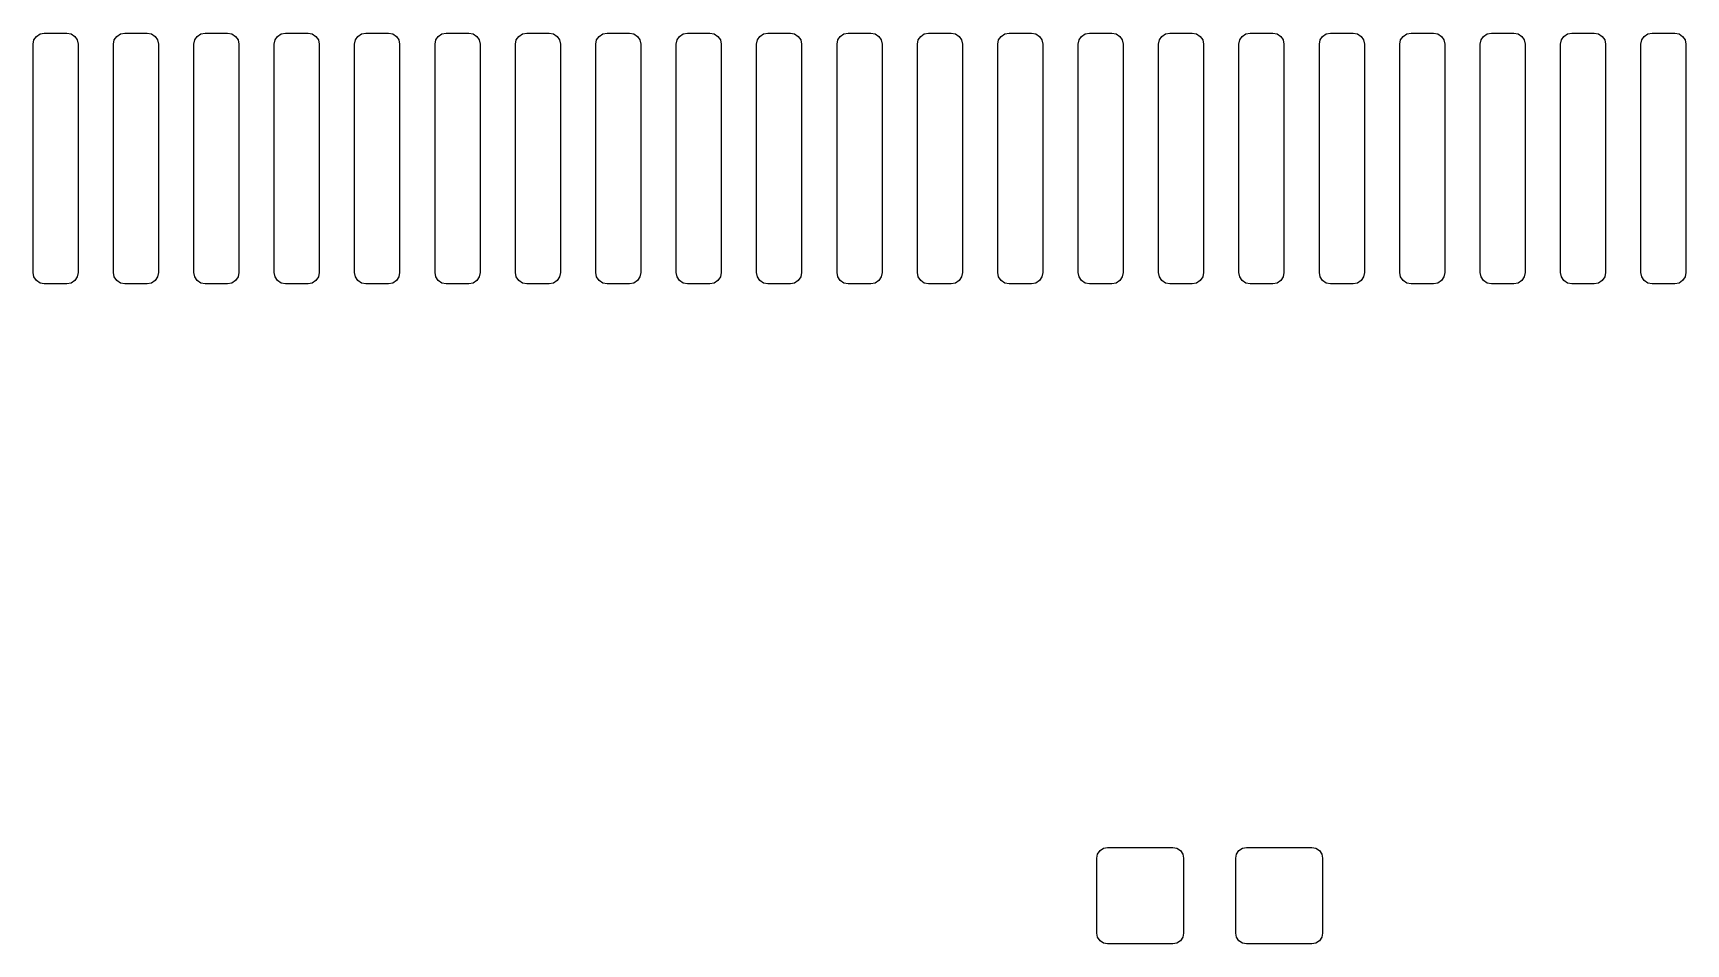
# Model space of a CAD drawing. Header units: inches. Extents: x 2.95 to 6.15, y -3.5 to -1.73.
# Drawn here: x 3.7697 to 4.1744, y -3.378 to -3.1549 of the extents above; entities that cross this region are included whole.
import ezdxf

# ---------------------------------------------------------------- set-up
doc = ezdxf.new("R2010")
doc.units = ezdxf.units.IN
doc.header["$MEASUREMENT"] = 0
doc.layers.add('F.Paste', color=253, linetype='CONTINUOUS', true_color=0xb4a09a)

msp = doc.modelspace()

# ---------------------------------------------------------------- linework, layer by layer
at = {"layer": 'F.Paste', "linetype": 'CONTINUOUS'}
for p, q in [((3.76969, -3.15768), (3.76989, -3.15662)), ((3.76989, -3.15662), (3.77049, -3.15573)), ((3.77049, -3.15573), (3.77139, -3.15513)), ((3.77139, -3.15513), (3.77244, -3.15492)), ((3.77244, -3.15492), (3.77795, -3.15492)), ((3.77795, -3.15492), (3.77901, -3.15513)), ((3.77901, -3.15513), (3.7799, -3.15573)), ((3.7799, -3.15573), (3.7805, -3.15662)), ((3.7805, -3.15662), (3.78071, -3.15768)), ((3.78937, -3.15768), (3.78958, -3.15662)), ((3.78958, -3.15662), (3.79018, -3.15573)), ((3.79018, -3.15573), (3.79107, -3.15513)), ((3.79107, -3.15513), (3.79213, -3.15492)), ((3.79213, -3.15492), (3.79764, -3.15492)), ((3.79764, -3.15492), (3.79869, -3.15513)), ((3.79869, -3.15513), (3.79959, -3.15573)), ((3.79959, -3.15573), (3.80018, -3.15662)), ((3.80018, -3.15662), (3.80039, -3.15768)), ((3.80906, -3.15768), (3.80926, -3.15662)), ((3.80926, -3.15662), (3.80986, -3.15573)), ((3.80986, -3.15573), (3.81076, -3.15513)), ((3.81076, -3.15513), (3.81181, -3.15492)), ((3.81181, -3.15492), (3.81732, -3.15492)), ((3.81732, -3.15492), (3.81838, -3.15513)), ((3.81838, -3.15513), (3.81927, -3.15573)), ((3.81927, -3.15573), (3.81987, -3.15662)), ((3.81987, -3.15662), (3.82008, -3.15768)), ((3.82874, -3.15768), (3.82895, -3.15662)), ((3.82895, -3.15662), (3.82955, -3.15573)), ((3.82955, -3.15573), (3.83044, -3.15513)), ((3.83044, -3.15513), (3.8315, -3.15492)), ((3.8315, -3.15492), (3.83701, -3.15492)), ((3.83701, -3.15492), (3.83806, -3.15513)), ((3.83806, -3.15513), (3.83896, -3.15573)), ((3.83896, -3.15573), (3.83955, -3.15662)), ((3.83955, -3.15662), (3.83976, -3.15768)), ((3.84843, -3.15768), (3.84863, -3.15662)), ((3.84863, -3.15662), (3.84923, -3.15573)), ((3.84923, -3.15573), (3.85013, -3.15513)), ((3.85013, -3.15513), (3.85118, -3.15492)), ((3.85118, -3.15492), (3.85669, -3.15492)), ((3.85669, -3.15492), (3.85775, -3.15513)), ((3.85775, -3.15513), (3.85864, -3.15573)), ((3.85864, -3.15573), (3.85924, -3.15662)), ((3.85924, -3.15662), (3.85945, -3.15768)), ((3.86811, -3.15768), (3.86832, -3.15662)), ((3.86832, -3.15662), (3.86892, -3.15573)), ((3.86892, -3.15573), (3.86981, -3.15513)), ((3.86981, -3.15513), (3.87087, -3.15492)), ((3.87087, -3.15492), (3.87638, -3.15492)), ((3.87638, -3.15492), (3.87743, -3.15513)), ((3.87743, -3.15513), (3.87833, -3.15573)), ((3.87833, -3.15573), (3.87892, -3.15662)), ((3.87892, -3.15662), (3.87913, -3.15768)), ((3.8878, -3.15768), (3.88801, -3.15662)), ((3.88801, -3.15662), (3.8886, -3.15573)), ((3.8886, -3.15573), (3.8895, -3.15513)), ((3.8895, -3.15513), (3.89055, -3.15492)), ((3.89055, -3.15492), (3.89606, -3.15492)), ((3.89606, -3.15492), (3.89712, -3.15513)), ((3.89712, -3.15513), (3.89801, -3.15573)), ((3.89801, -3.15573), (3.89861, -3.15662)), ((3.89861, -3.15662), (3.89882, -3.15768)), ((3.90748, -3.15768), (3.90769, -3.15662)), ((3.90769, -3.15662), (3.90829, -3.15573)), ((3.90829, -3.15573), (3.90918, -3.15513)), ((3.90918, -3.15513), (3.91024, -3.15492)), ((3.91024, -3.15492), (3.91575, -3.15492)), ((3.91575, -3.15492), (3.9168, -3.15513)), ((3.9168, -3.15513), (3.9177, -3.15573)), ((3.9177, -3.15573), (3.91829, -3.15662)), ((3.91829, -3.15662), (3.9185, -3.15768)), ((3.92717, -3.15768), (3.92738, -3.15662)), ((3.92738, -3.15662), (3.92797, -3.15573)), ((3.92797, -3.15573), (3.92887, -3.15513)), ((3.92887, -3.15513), (3.92992, -3.15492)), ((3.92992, -3.15492), (3.93543, -3.15492)), ((3.93543, -3.15492), (3.93649, -3.15513)), ((3.93649, -3.15513), (3.93738, -3.15573)), ((3.93738, -3.15573), (3.93798, -3.15662)), ((3.93798, -3.15662), (3.93819, -3.15768)), ((3.94685, -3.15768), (3.94706, -3.15662)), ((3.94706, -3.15662), (3.94766, -3.15573)), ((3.94766, -3.15573), (3.94855, -3.15513)), ((3.94855, -3.15513), (3.94961, -3.15492)), ((3.94961, -3.15492), (3.95512, -3.15492)), ((3.95512, -3.15492), (3.95617, -3.15513)), ((3.95617, -3.15513), (3.95707, -3.15573)), ((3.95707, -3.15573), (3.95766, -3.15662)), ((3.95766, -3.15662), (3.95787, -3.15768)), ((3.96654, -3.15768), (3.96675, -3.15662)), ((3.96675, -3.15662), (3.96734, -3.15573)), ((3.96734, -3.15573), (3.96824, -3.15513)), ((3.96824, -3.15513), (3.96929, -3.15492)), ((3.96929, -3.15492), (3.9748, -3.15492)), ((3.9748, -3.15492), (3.97586, -3.15513)), ((3.97586, -3.15513), (3.97675, -3.15573)), ((3.97675, -3.15573), (3.97735, -3.15662)), ((3.97735, -3.15662), (3.97756, -3.15768)), ((3.98622, -3.15768), (3.98643, -3.15662)), ((3.98643, -3.15662), (3.98703, -3.15573)), ((3.98703, -3.15573), (3.98792, -3.15513)), ((3.98792, -3.15513), (3.98898, -3.15492)), ((3.98898, -3.15492), (3.99449, -3.15492)), ((3.99449, -3.15492), (3.99554, -3.15513)), ((3.99554, -3.15513), (3.99644, -3.15573)), ((3.99644, -3.15573), (3.99703, -3.15662)), ((3.99703, -3.15662), (3.99724, -3.15768)), ((4.00591, -3.15768), (4.00612, -3.15662)), ((4.00612, -3.15662), (4.00671, -3.15573)), ((4.00671, -3.15573), (4.00761, -3.15513)), ((4.00761, -3.15513), (4.00866, -3.15492)), ((4.00866, -3.15492), (4.01417, -3.15492)), ((4.01417, -3.15492), (4.01523, -3.15513)), ((4.01523, -3.15513), (4.01612, -3.15573)), ((4.01612, -3.15573), (4.01672, -3.15662)), ((4.01672, -3.15662), (4.01693, -3.15768)), ((4.02559, -3.15768), (4.0258, -3.15662)), ((4.0258, -3.15662), (4.0264, -3.15573)), ((4.0264, -3.15573), (4.02729, -3.15513)), ((4.02729, -3.15513), (4.02835, -3.15492)), ((4.02835, -3.15492), (4.03386, -3.15492)), ((4.03386, -3.15492), (4.03491, -3.15513)), ((4.03491, -3.15513), (4.03581, -3.15573)), ((4.03581, -3.15573), (4.0364, -3.15662)), ((4.0364, -3.15662), (4.03661, -3.15768)), ((4.04528, -3.15768), (4.04549, -3.15662)), ((4.04549, -3.15662), (4.04608, -3.15573)), ((4.04608, -3.15573), (4.04698, -3.15513)), ((4.04698, -3.15513), (4.04803, -3.15492)), ((4.04803, -3.15492), (4.05354, -3.15492)), ((4.05354, -3.15492), (4.0546, -3.15513)), ((4.0546, -3.15513), (4.05549, -3.15573)), ((4.05549, -3.15573), (4.05609, -3.15662)), ((4.05609, -3.15662), (4.0563, -3.15768)), ((4.06496, -3.15768), (4.06517, -3.15662)), ((4.06517, -3.15662), (4.06577, -3.15573)), ((4.06577, -3.15573), (4.06666, -3.15513)), ((4.06666, -3.15513), (4.06772, -3.15492)), ((4.06772, -3.15492), (4.07323, -3.15492)), ((4.07323, -3.15492), (4.07428, -3.15513)), ((4.07428, -3.15513), (4.07518, -3.15573)), ((4.07518, -3.15573), (4.07577, -3.15662)), ((4.07577, -3.15662), (4.07598, -3.15768)), ((4.08465, -3.15768), (4.08486, -3.15662)), ((4.08486, -3.15662), (4.08545, -3.15573)), ((4.08545, -3.15573), (4.08635, -3.15513)), ((4.08635, -3.15513), (4.0874, -3.15492)), ((4.0874, -3.15492), (4.09291, -3.15492)), ((4.09291, -3.15492), (4.09397, -3.15513)), ((4.09397, -3.15513), (4.09486, -3.15573)), ((4.09486, -3.15573), (4.09546, -3.15662)), ((4.09546, -3.15662), (4.09567, -3.15768)), ((4.10433, -3.15768), (4.10454, -3.15662)), ((4.10454, -3.15662), (4.10514, -3.15573)), ((4.10514, -3.15573), (4.10603, -3.15513)), ((4.10603, -3.15513), (4.10709, -3.15492)), ((4.10709, -3.15492), (4.1126, -3.15492)), ((4.1126, -3.15492), (4.11365, -3.15513)), ((4.11365, -3.15513), (4.11455, -3.15573)), ((4.11455, -3.15573), (4.11514, -3.15662)), ((4.11514, -3.15662), (4.11535, -3.15768)), ((4.12402, -3.15768), (4.12423, -3.15662)), ((4.12423, -3.15662), (4.12482, -3.15573)), ((4.12482, -3.15573), (4.12572, -3.15513)), ((4.12572, -3.15513), (4.12677, -3.15492)), ((4.12677, -3.15492), (4.13228, -3.15492)), ((4.13228, -3.15492), (4.13334, -3.15513)), ((4.13334, -3.15513), (4.13423, -3.15573)), ((4.13423, -3.15573), (4.13483, -3.15662)), ((4.13483, -3.15662), (4.13504, -3.15768)), ((4.1437, -3.15768), (4.14391, -3.15662)), ((4.14391, -3.15662), (4.14451, -3.15573)), ((4.14451, -3.15573), (4.1454, -3.15513)), ((4.1454, -3.15513), (4.14646, -3.15492)), ((4.14646, -3.15492), (4.15197, -3.15492)), ((4.15197, -3.15492), (4.15302, -3.15513)), ((4.15302, -3.15513), (4.15392, -3.15573)), ((4.15392, -3.15573), (4.15451, -3.15662)), ((4.15451, -3.15662), (4.15472, -3.15768)), ((4.16339, -3.15768), (4.1636, -3.15662)), ((4.1636, -3.15662), (4.16419, -3.15573)), ((4.16419, -3.15573), (4.16509, -3.15513)), ((4.16509, -3.15513), (4.16614, -3.15492)), ((4.16614, -3.15492), (4.17165, -3.15492)), ((4.17165, -3.15492), (4.17271, -3.15513)), ((4.17271, -3.15513), (4.1736, -3.15573)), ((4.1736, -3.15573), (4.1742, -3.15662)), ((4.1742, -3.15662), (4.17441, -3.15768)), ((3.76969, -3.21358), (3.76969, -3.15768)), ((3.78071, -3.15768), (3.78071, -3.21358)), ((3.78937, -3.21358), (3.78937, -3.15768)), ((3.80039, -3.15768), (3.80039, -3.21358)), ((3.80906, -3.21358), (3.80906, -3.15768)), ((3.82008, -3.15768), (3.82008, -3.21358)), ((3.82874, -3.21358), (3.82874, -3.15768)), ((3.83976, -3.15768), (3.83976, -3.21358)), ((3.84843, -3.21358), (3.84843, -3.15768)), ((3.85945, -3.15768), (3.85945, -3.21358)), ((3.86811, -3.21358), (3.86811, -3.15768)), ((3.87913, -3.15768), (3.87913, -3.21358)), ((3.8878, -3.21358), (3.8878, -3.15768)), ((3.89882, -3.15768), (3.89882, -3.21358)), ((3.90748, -3.21358), (3.90748, -3.15768)), ((3.9185, -3.15768), (3.9185, -3.21358)), ((3.92717, -3.21358), (3.92717, -3.15768)), ((3.93819, -3.15768), (3.93819, -3.21358)), ((3.94685, -3.21358), (3.94685, -3.15768)), ((3.95787, -3.15768), (3.95787, -3.21358)), ((3.96654, -3.21358), (3.96654, -3.15768)), ((3.97756, -3.15768), (3.97756, -3.21358)), ((3.98622, -3.21358), (3.98622, -3.15768)), ((3.99724, -3.15768), (3.99724, -3.21358)), ((4.00591, -3.21358), (4.00591, -3.15768)), ((4.01693, -3.15768), (4.01693, -3.21358)), ((4.02559, -3.21358), (4.02559, -3.15768)), ((4.03661, -3.15768), (4.03661, -3.21358)), ((4.04528, -3.21358), (4.04528, -3.15768)), ((4.0563, -3.15768), (4.0563, -3.21358)), ((4.06496, -3.21358), (4.06496, -3.15768)), ((4.07598, -3.15768), (4.07598, -3.21358)), ((4.08465, -3.21358), (4.08465, -3.15768)), ((4.09567, -3.15768), (4.09567, -3.21358)), ((4.10433, -3.21358), (4.10433, -3.15768)), ((4.11535, -3.15768), (4.11535, -3.21358)), ((4.12402, -3.21358), (4.12402, -3.15768)), ((4.13504, -3.15768), (4.13504, -3.21358)), ((4.1437, -3.21358), (4.1437, -3.15768)), ((4.15472, -3.15768), (4.15472, -3.21358)), ((4.16339, -3.21358), (4.16339, -3.15768)), ((4.17441, -3.15768), (4.17441, -3.21358)), ((3.76989, -3.21464), (3.76969, -3.21358)), ((3.77049, -3.21553), (3.76989, -3.21464)), ((3.77139, -3.21613), (3.77049, -3.21553)), ((3.77244, -3.21634), (3.77139, -3.21613)), ((3.77795, -3.21634), (3.77244, -3.21634)), ((3.77901, -3.21613), (3.77795, -3.21634)), ((3.7799, -3.21553), (3.77901, -3.21613)), ((3.7805, -3.21464), (3.7799, -3.21553)), ((3.78071, -3.21358), (3.7805, -3.21464)), ((3.78958, -3.21464), (3.78937, -3.21358)), ((3.79018, -3.21553), (3.78958, -3.21464)), ((3.79107, -3.21613), (3.79018, -3.21553)), ((3.79213, -3.21634), (3.79107, -3.21613)), ((3.79764, -3.21634), (3.79213, -3.21634)), ((3.79869, -3.21613), (3.79764, -3.21634)), ((3.79959, -3.21553), (3.79869, -3.21613)), ((3.80018, -3.21464), (3.79959, -3.21553)), ((3.80039, -3.21358), (3.80018, -3.21464)), ((3.80926, -3.21464), (3.80906, -3.21358)), ((3.80986, -3.21553), (3.80926, -3.21464)), ((3.81076, -3.21613), (3.80986, -3.21553)), ((3.81181, -3.21634), (3.81076, -3.21613)), ((3.81732, -3.21634), (3.81181, -3.21634)), ((3.81838, -3.21613), (3.81732, -3.21634)), ((3.81927, -3.21553), (3.81838, -3.21613)), ((3.81987, -3.21464), (3.81927, -3.21553)), ((3.82008, -3.21358), (3.81987, -3.21464)), ((3.82895, -3.21464), (3.82874, -3.21358)), ((3.82955, -3.21553), (3.82895, -3.21464)), ((3.83044, -3.21613), (3.82955, -3.21553)), ((3.8315, -3.21634), (3.83044, -3.21613)), ((3.83701, -3.21634), (3.8315, -3.21634)), ((3.83806, -3.21613), (3.83701, -3.21634)), ((3.83896, -3.21553), (3.83806, -3.21613)), ((3.83955, -3.21464), (3.83896, -3.21553)), ((3.83976, -3.21358), (3.83955, -3.21464)), ((3.84863, -3.21464), (3.84843, -3.21358)), ((3.84923, -3.21553), (3.84863, -3.21464)), ((3.85013, -3.21613), (3.84923, -3.21553)), ((3.85118, -3.21634), (3.85013, -3.21613)), ((3.85669, -3.21634), (3.85118, -3.21634)), ((3.85775, -3.21613), (3.85669, -3.21634)), ((3.85864, -3.21553), (3.85775, -3.21613)), ((3.85924, -3.21464), (3.85864, -3.21553)), ((3.85945, -3.21358), (3.85924, -3.21464)), ((3.86832, -3.21464), (3.86811, -3.21358)), ((3.86892, -3.21553), (3.86832, -3.21464)), ((3.86981, -3.21613), (3.86892, -3.21553)), ((3.87087, -3.21634), (3.86981, -3.21613)), ((3.87638, -3.21634), (3.87087, -3.21634)), ((3.87743, -3.21613), (3.87638, -3.21634)), ((3.87833, -3.21553), (3.87743, -3.21613)), ((3.87892, -3.21464), (3.87833, -3.21553)), ((3.87913, -3.21358), (3.87892, -3.21464)), ((3.88801, -3.21464), (3.8878, -3.21358)), ((3.8886, -3.21553), (3.88801, -3.21464)), ((3.8895, -3.21613), (3.8886, -3.21553)), ((3.89055, -3.21634), (3.8895, -3.21613)), ((3.89606, -3.21634), (3.89055, -3.21634)), ((3.89712, -3.21613), (3.89606, -3.21634)), ((3.89801, -3.21553), (3.89712, -3.21613)), ((3.89861, -3.21464), (3.89801, -3.21553)), ((3.89882, -3.21358), (3.89861, -3.21464)), ((3.90769, -3.21464), (3.90748, -3.21358)), ((3.90829, -3.21553), (3.90769, -3.21464)), ((3.90918, -3.21613), (3.90829, -3.21553)), ((3.91024, -3.21634), (3.90918, -3.21613)), ((3.91575, -3.21634), (3.91024, -3.21634)), ((3.9168, -3.21613), (3.91575, -3.21634)), ((3.9177, -3.21553), (3.9168, -3.21613)), ((3.91829, -3.21464), (3.9177, -3.21553)), ((3.9185, -3.21358), (3.91829, -3.21464)), ((3.92738, -3.21464), (3.92717, -3.21358)), ((3.92797, -3.21553), (3.92738, -3.21464)), ((3.92887, -3.21613), (3.92797, -3.21553)), ((3.92992, -3.21634), (3.92887, -3.21613)), ((3.93543, -3.21634), (3.92992, -3.21634)), ((3.93649, -3.21613), (3.93543, -3.21634)), ((3.93738, -3.21553), (3.93649, -3.21613)), ((3.93798, -3.21464), (3.93738, -3.21553)), ((3.93819, -3.21358), (3.93798, -3.21464)), ((3.94706, -3.21464), (3.94685, -3.21358)), ((3.94766, -3.21553), (3.94706, -3.21464)), ((3.94855, -3.21613), (3.94766, -3.21553)), ((3.94961, -3.21634), (3.94855, -3.21613)), ((3.95512, -3.21634), (3.94961, -3.21634)), ((3.95617, -3.21613), (3.95512, -3.21634)), ((3.95707, -3.21553), (3.95617, -3.21613)), ((3.95766, -3.21464), (3.95707, -3.21553)), ((3.95787, -3.21358), (3.95766, -3.21464)), ((3.96675, -3.21464), (3.96654, -3.21358)), ((3.96734, -3.21553), (3.96675, -3.21464)), ((3.96824, -3.21613), (3.96734, -3.21553)), ((3.96929, -3.21634), (3.96824, -3.21613)), ((3.9748, -3.21634), (3.96929, -3.21634)), ((3.97586, -3.21613), (3.9748, -3.21634)), ((3.97675, -3.21553), (3.97586, -3.21613)), ((3.97735, -3.21464), (3.97675, -3.21553)), ((3.97756, -3.21358), (3.97735, -3.21464)), ((3.98643, -3.21464), (3.98622, -3.21358)), ((3.98703, -3.21553), (3.98643, -3.21464)), ((3.98792, -3.21613), (3.98703, -3.21553)), ((3.98898, -3.21634), (3.98792, -3.21613)), ((3.99449, -3.21634), (3.98898, -3.21634)), ((3.99554, -3.21613), (3.99449, -3.21634)), ((3.99644, -3.21553), (3.99554, -3.21613)), ((3.99703, -3.21464), (3.99644, -3.21553)), ((3.99724, -3.21358), (3.99703, -3.21464)), ((4.00612, -3.21464), (4.00591, -3.21358)), ((4.00671, -3.21553), (4.00612, -3.21464)), ((4.00761, -3.21613), (4.00671, -3.21553)), ((4.00866, -3.21634), (4.00761, -3.21613)), ((4.01417, -3.21634), (4.00866, -3.21634)), ((4.01523, -3.21613), (4.01417, -3.21634)), ((4.01612, -3.21553), (4.01523, -3.21613)), ((4.01672, -3.21464), (4.01612, -3.21553)), ((4.01693, -3.21358), (4.01672, -3.21464)), ((4.0258, -3.21464), (4.02559, -3.21358)), ((4.0264, -3.21553), (4.0258, -3.21464)), ((4.02729, -3.21613), (4.0264, -3.21553)), ((4.02835, -3.21634), (4.02729, -3.21613)), ((4.03386, -3.21634), (4.02835, -3.21634)), ((4.03491, -3.21613), (4.03386, -3.21634)), ((4.03581, -3.21553), (4.03491, -3.21613)), ((4.0364, -3.21464), (4.03581, -3.21553)), ((4.03661, -3.21358), (4.0364, -3.21464)), ((4.04549, -3.21464), (4.04528, -3.21358)), ((4.04608, -3.21553), (4.04549, -3.21464)), ((4.04698, -3.21613), (4.04608, -3.21553)), ((4.04803, -3.21634), (4.04698, -3.21613)), ((4.05354, -3.21634), (4.04803, -3.21634)), ((4.0546, -3.21613), (4.05354, -3.21634)), ((4.05549, -3.21553), (4.0546, -3.21613)), ((4.05609, -3.21464), (4.05549, -3.21553)), ((4.0563, -3.21358), (4.05609, -3.21464)), ((4.06517, -3.21464), (4.06496, -3.21358)), ((4.06577, -3.21553), (4.06517, -3.21464)), ((4.06666, -3.21613), (4.06577, -3.21553)), ((4.06772, -3.21634), (4.06666, -3.21613)), ((4.07323, -3.21634), (4.06772, -3.21634)), ((4.07428, -3.21613), (4.07323, -3.21634)), ((4.07518, -3.21553), (4.07428, -3.21613)), ((4.07577, -3.21464), (4.07518, -3.21553)), ((4.07598, -3.21358), (4.07577, -3.21464)), ((4.08486, -3.21464), (4.08465, -3.21358)), ((4.08545, -3.21553), (4.08486, -3.21464)), ((4.08635, -3.21613), (4.08545, -3.21553)), ((4.0874, -3.21634), (4.08635, -3.21613)), ((4.09291, -3.21634), (4.0874, -3.21634)), ((4.09397, -3.21613), (4.09291, -3.21634)), ((4.09486, -3.21553), (4.09397, -3.21613)), ((4.09546, -3.21464), (4.09486, -3.21553)), ((4.09567, -3.21358), (4.09546, -3.21464)), ((4.10454, -3.21464), (4.10433, -3.21358)), ((4.10514, -3.21553), (4.10454, -3.21464)), ((4.10603, -3.21613), (4.10514, -3.21553)), ((4.10709, -3.21634), (4.10603, -3.21613)), ((4.1126, -3.21634), (4.10709, -3.21634)), ((4.11365, -3.21613), (4.1126, -3.21634)), ((4.11455, -3.21553), (4.11365, -3.21613)), ((4.11514, -3.21464), (4.11455, -3.21553)), ((4.11535, -3.21358), (4.11514, -3.21464)), ((4.12423, -3.21464), (4.12402, -3.21358)), ((4.12482, -3.21553), (4.12423, -3.21464)), ((4.12572, -3.21613), (4.12482, -3.21553)), ((4.12677, -3.21634), (4.12572, -3.21613)), ((4.13228, -3.21634), (4.12677, -3.21634)), ((4.13334, -3.21613), (4.13228, -3.21634)), ((4.13423, -3.21553), (4.13334, -3.21613)), ((4.13483, -3.21464), (4.13423, -3.21553)), ((4.13504, -3.21358), (4.13483, -3.21464)), ((4.14391, -3.21464), (4.1437, -3.21358)), ((4.14451, -3.21553), (4.14391, -3.21464)), ((4.1454, -3.21613), (4.14451, -3.21553)), ((4.14646, -3.21634), (4.1454, -3.21613)), ((4.15197, -3.21634), (4.14646, -3.21634)), ((4.15302, -3.21613), (4.15197, -3.21634)), ((4.15392, -3.21553), (4.15302, -3.21613)), ((4.15451, -3.21464), (4.15392, -3.21553)), ((4.15472, -3.21358), (4.15451, -3.21464)), ((4.1636, -3.21464), (4.16339, -3.21358)), ((4.16419, -3.21553), (4.1636, -3.21464)), ((4.16509, -3.21613), (4.16419, -3.21553)), ((4.16614, -3.21634), (4.16509, -3.21613)), ((4.17165, -3.21634), (4.16614, -3.21634)), ((4.17271, -3.21613), (4.17165, -3.21634)), ((4.1736, -3.21553), (4.17271, -3.21613)), ((4.1742, -3.21464), (4.1736, -3.21553)), ((4.17441, -3.21358), (4.1742, -3.21464)), ((4.03036, -3.35597), (4.03094, -3.35511)), ((4.03094, -3.35511), (4.0318, -3.35453)), ((4.0318, -3.35453), (4.03281, -3.35433)), ((4.03281, -3.35433), (4.04876, -3.35433)), ((4.04876, -3.35433), (4.04978, -3.35453)), ((4.04978, -3.35453), (4.05064, -3.35511)), ((4.05064, -3.35511), (4.05122, -3.35597)), ((4.06438, -3.35597), (4.06495, -3.35511)), ((4.06495, -3.35511), (4.06581, -3.35453)), ((4.06581, -3.35453), (4.06683, -3.35433)), ((4.06683, -3.35433), (4.08278, -3.35433)), ((4.08278, -3.35433), (4.08379, -3.35453)), ((4.08379, -3.35453), (4.08465, -3.35511)), ((4.08465, -3.35511), (4.08523, -3.35597)), ((4.03016, -3.35699), (4.03036, -3.35597)), ((4.03016, -3.3753), (4.03016, -3.35699)), ((4.05122, -3.35597), (4.05142, -3.35699)), ((4.05142, -3.35699), (4.05142, -3.3753)), ((4.06417, -3.35699), (4.06438, -3.35597)), ((4.06417, -3.3753), (4.06417, -3.35699)), ((4.08523, -3.35597), (4.08543, -3.35699)), ((4.08543, -3.35699), (4.08543, -3.3753)), ((4.03036, -3.37631), (4.03016, -3.3753)), ((4.05142, -3.3753), (4.05122, -3.37631)), ((4.06438, -3.37631), (4.06417, -3.3753)), ((4.08543, -3.3753), (4.08523, -3.37631)), ((4.03094, -3.37717), (4.03036, -3.37631)), ((4.0318, -3.37775), (4.03094, -3.37717)), ((4.03281, -3.37795), (4.0318, -3.37775)), ((4.04876, -3.37795), (4.03281, -3.37795)), ((4.04978, -3.37775), (4.04876, -3.37795)), ((4.05064, -3.37717), (4.04978, -3.37775)), ((4.05122, -3.37631), (4.05064, -3.37717)), ((4.06495, -3.37717), (4.06438, -3.37631)), ((4.06581, -3.37775), (4.06495, -3.37717)), ((4.06683, -3.37795), (4.06581, -3.37775)), ((4.08278, -3.37795), (4.06683, -3.37795)), ((4.08379, -3.37775), (4.08278, -3.37795)), ((4.08465, -3.37717), (4.08379, -3.37775)), ((4.08523, -3.37631), (4.08465, -3.37717))]:
    msp.add_line(p, q, dxfattribs=at)

doc.saveas('drawing.dxf')
